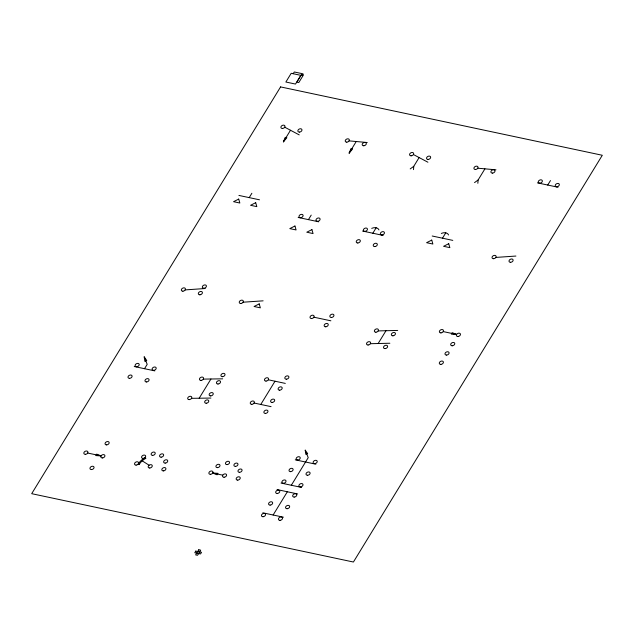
<?xml version="1.0" encoding="UTF-8"?>
<svg xmlns="http://www.w3.org/2000/svg" width="634" height="634" viewBox="0 0 634 634"><rect width="100%" height="100%" fill="white"/><g stroke="black" fill="none" stroke-linecap="round" stroke-linejoin="round"><path stroke-width="0.95" d="M413.495 169.635L413.772 166.306L419.122 157.557M477.838 183.305L478.115 179.977L484.931 168.834M283.39 141.873L285.252 137.348L286.861 137.689L283.39 141.873L290.499 130.255M349.128 153.143L350.99 148.61L352.599 148.95L349.128 153.143L356.237 141.517M293.225 73.71L294.295 71.975L303.036 73.829L301.974 75.573L291.196 73.306L285.863 82.024L295.515 84.068L300.841 75.351M144.52 368.703L147.191 364.344L144.195 356.871L144.861 361.34L146.739 360.508L144.195 356.871M249.202 197.618L251.872 193.259M199.179 398.231L210.94 379.005M308.441 219.633L311.215 215.1M260.788 404.46L275.013 381.216M372.832 233.225L376.168 227.772M273.127 515.006L287.345 491.762M291.331 485.256L308.219 457.653L305.223 450.18L307.633 453.595L305.865 454.38L305.223 450.18M442.5 238.194L445.773 232.837M378.149 343.517L385.979 330.726M547.721 185.049L550.463 180.571M410.198 168.929L413.772 166.306M474.541 182.6L478.115 179.977M495.883 257.42L515.918 256.049M185.176 289.897L205.21 288.525M243.084 302.204L263.118 300.833M378.205 330.908L397.692 330.441M370.375 343.707L389.855 343.24M203.3 379.108L222.661 378.831M191.531 398.334L210.9 398.057M456.607 334.435L451.337 334.134L452.232 332.684L456.607 334.435L443.229 331.59M101.068 455.886L95.797 455.584L96.685 454.134L101.068 455.886L87.69 453.041M212.715 473.043L217.985 473.336L217.097 474.795L212.715 473.043L222.756 475.175M477.759 168.208L495.97 169.809M349.072 140.867L367.252 142.523M537.426 182.861L558.015 187.236M432.206 236.007L452.795 240.381M238.907 195.43L259.496 199.805M362.537 231.038L383.126 235.412M298.146 217.446L318.736 221.821M313.893 317.198L330.877 320.804M268.317 379.79L285.308 383.404M134.226 366.515L154.815 370.89M254.099 403.034L271.083 406.648M295.254 459.824L315.843 464.199M281.036 483.068L301.625 487.443M277.05 489.575L297.639 493.949M262.833 512.819L283.422 517.193M197.776 551.406L199.67 551.81M196.643 553.252L198.537 553.656M413.416 154.537L427.91 162.217M284.729 127.196L299.224 134.876M142.198 460.847L149.101 465.229M441.319 233.423A6.166 4.351 -26.1 0 1 448.571 234.968M371.714 228.359A6.166 4.351 -26.1 0 1 378.958 229.904M280.585 86.913L31.7 493.68L353.415 562.025L602.3 155.267L280.585 86.913M301.538 74.495L296.87 82.127L298.804 82.539L303.472 74.907L301.538 74.495M195.779 551.097L194.781 552.737L200.534 553.957L201.533 552.325L195.779 551.097M198.775 549.765L195.644 554.893L197.539 555.297L200.669 550.169L198.775 549.765M238.709 199.084L233.558 201.683L239.842 203.023L238.709 199.084M255.692 202.69L250.549 205.289L256.825 206.629L255.692 202.69M294.945 226.013L289.793 228.612L296.078 229.944L294.945 226.013M311.928 229.619L306.777 232.218L313.061 233.558L311.928 229.619M259.203 303.9L254.052 306.499L260.352 307.839L259.203 303.9M431.738 240.096L426.587 242.695L432.871 244.027L431.738 240.096M448.721 243.702L443.578 246.301L449.855 247.64L448.721 243.702M139.274 464.413L138.172 464.175A14.233 10.049 -26.1 0 1 145.321 457.55L145.883 458.319A12.902 9.106 -26.1 0 0 139.274 464.413M224.064 477.228A2.164 1.53 -26.1 0 0 226.536 474.676A2.164 1.53 -26.1 0 0 223.073 474.763A2.164 1.53 -26.1 0 0 224.064 477.228M237.702 480.12A2.164 1.53 -26.1 0 0 240.175 477.576A2.164 1.53 -26.1 0 0 236.712 477.664A2.164 1.53 -26.1 0 0 237.702 480.12M239.525 472.33A2.164 1.53 -26.1 0 0 241.998 469.778A2.164 1.53 -26.1 0 0 238.542 469.865A2.164 1.53 -26.1 0 0 239.525 472.33M235.444 466.402A2.164 1.53 -26.1 0 0 237.916 463.858A2.164 1.53 -26.1 0 0 234.461 463.945A2.164 1.53 -26.1 0 0 235.444 466.402M227.012 464.611A2.164 1.53 -26.1 0 0 229.492 462.067A2.164 1.53 -26.1 0 0 226.029 462.154A2.164 1.53 -26.1 0 0 227.012 464.611M217.454 467.638A2.164 1.53 -26.1 0 0 219.927 465.087A2.164 1.53 -26.1 0 0 216.471 465.182A2.164 1.53 -26.1 0 0 217.454 467.638M210.425 474.327A2.164 1.53 -26.1 0 0 212.897 471.775A2.164 1.53 -26.1 0 0 209.434 471.87A2.164 1.53 -26.1 0 0 210.425 474.327M149.727 468.003A2.164 1.53 -26.1 0 0 152.2 465.451A2.164 1.53 -26.1 0 0 148.744 465.538A2.164 1.53 -26.1 0 0 149.727 468.003M163.366 470.896A2.164 1.53 -26.1 0 0 165.846 468.344A2.164 1.53 -26.1 0 0 162.383 468.439A2.164 1.53 -26.1 0 0 163.366 470.896M165.197 463.105A2.164 1.53 -26.1 0 0 167.669 460.553A2.164 1.53 -26.1 0 0 164.206 460.641A2.164 1.53 -26.1 0 0 165.197 463.105M161.115 457.177A2.164 1.53 -26.1 0 0 163.588 454.626A2.164 1.53 -26.1 0 0 160.125 454.721A2.164 1.53 -26.1 0 0 161.115 457.177M152.683 455.386A2.164 1.53 -26.1 0 0 155.156 452.834A2.164 1.53 -26.1 0 0 151.692 452.93A2.164 1.53 -26.1 0 0 152.683 455.386M143.125 458.414A2.164 1.53 -26.1 0 0 145.598 455.862A2.164 1.53 -26.1 0 0 142.135 455.949A2.164 1.53 -26.1 0 0 143.125 458.414M136.088 465.102A2.164 1.53 -26.1 0 0 138.561 462.551A2.164 1.53 -26.1 0 0 135.097 462.638A2.164 1.53 -26.1 0 0 136.088 465.102M102.375 457.938A2.164 1.53 -26.1 0 0 104.848 455.386A2.164 1.53 -26.1 0 0 101.385 455.474A2.164 1.53 -26.1 0 0 102.375 457.938M85.384 454.332A2.164 1.53 -26.1 0 0 87.857 451.78A2.164 1.53 -26.1 0 0 84.401 451.868A2.164 1.53 -26.1 0 0 85.384 454.332M106.615 444.886A2.164 1.53 -26.1 0 0 109.088 442.334A2.164 1.53 -26.1 0 0 105.624 442.421A2.164 1.53 -26.1 0 0 106.615 444.886M91.502 469.58A2.164 1.53 -26.1 0 0 93.975 467.028A2.164 1.53 -26.1 0 0 90.519 467.123A2.164 1.53 -26.1 0 0 91.502 469.58M440.931 332.882A2.164 1.53 -26.1 0 0 443.404 330.33A2.164 1.53 -26.1 0 0 439.941 330.417A2.164 1.53 -26.1 0 0 440.931 332.882M457.914 336.488A2.164 1.53 -26.1 0 0 460.387 333.936A2.164 1.53 -26.1 0 0 456.932 334.023A2.164 1.53 -26.1 0 0 457.914 336.488M452.224 345.784A2.164 1.53 -26.1 0 0 454.697 343.232A2.164 1.53 -26.1 0 0 451.242 343.327A2.164 1.53 -26.1 0 0 452.224 345.784M446.542 355.08A2.164 1.53 -26.1 0 0 449.015 352.536A2.164 1.53 -26.1 0 0 445.551 352.623A2.164 1.53 -26.1 0 0 446.542 355.08M440.852 364.384A2.164 1.53 -26.1 0 0 443.325 361.832A2.164 1.53 -26.1 0 0 439.861 361.919A2.164 1.53 -26.1 0 0 440.852 364.384M266.018 381.082A2.164 1.53 -26.1 0 0 268.499 378.53A2.164 1.53 -26.1 0 0 265.036 378.617A2.164 1.53 -26.1 0 0 266.018 381.082M286.37 379.195A2.164 1.53 -26.1 0 0 288.842 376.651A2.164 1.53 -26.1 0 0 285.379 376.739A2.164 1.53 -26.1 0 0 286.37 379.195M279.649 390.179A2.164 1.53 -26.1 0 0 282.122 387.628A2.164 1.53 -26.1 0 0 278.659 387.723A2.164 1.53 -26.1 0 0 279.649 390.179M251.801 404.326A2.164 1.53 -26.1 0 0 254.274 401.774A2.164 1.53 -26.1 0 0 250.81 401.861A2.164 1.53 -26.1 0 0 251.801 404.326M265.424 413.423A2.164 1.53 -26.1 0 0 267.897 410.872A2.164 1.53 -26.1 0 0 264.441 410.959A2.164 1.53 -26.1 0 0 265.424 413.423M272.144 402.439A2.164 1.53 -26.1 0 0 274.617 399.888A2.164 1.53 -26.1 0 0 271.162 399.983A2.164 1.53 -26.1 0 0 272.144 402.439M201.002 380.4A2.164 1.53 -26.1 0 0 203.474 377.848A2.164 1.53 -26.1 0 0 200.019 377.935A2.164 1.53 -26.1 0 0 201.002 380.4M217.985 384.006A2.164 1.53 -26.1 0 0 220.466 381.454A2.164 1.53 -26.1 0 0 217.002 381.549A2.164 1.53 -26.1 0 0 217.985 384.006M222.463 376.691A2.164 1.53 -26.1 0 0 224.935 374.139A2.164 1.53 -26.1 0 0 221.48 374.234A2.164 1.53 -26.1 0 0 222.463 376.691M189.241 399.626A2.164 1.53 -26.1 0 0 191.714 397.074A2.164 1.53 -26.1 0 0 188.25 397.161A2.164 1.53 -26.1 0 0 189.241 399.626M206.224 403.232A2.164 1.53 -26.1 0 0 208.697 400.68A2.164 1.53 -26.1 0 0 205.234 400.775A2.164 1.53 -26.1 0 0 206.224 403.232M210.702 395.917A2.164 1.53 -26.1 0 0 213.175 393.365A2.164 1.53 -26.1 0 0 209.711 393.46A2.164 1.53 -26.1 0 0 210.702 395.917M136.659 366.729A2.164 1.53 -26.1 0 0 139.131 364.178A2.164 1.53 -26.1 0 0 135.676 364.265A2.164 1.53 -26.1 0 0 136.659 366.729M153.65 370.335A2.164 1.53 -26.1 0 0 156.123 367.783A2.164 1.53 -26.1 0 0 152.659 367.878A2.164 1.53 -26.1 0 0 153.65 370.335M129.55 378.347A2.164 1.53 -26.1 0 0 132.023 375.803A2.164 1.53 -26.1 0 0 128.559 375.891A2.164 1.53 -26.1 0 0 129.55 378.347M146.533 381.961A2.164 1.53 -26.1 0 0 149.006 379.409A2.164 1.53 -26.1 0 0 145.551 379.497A2.164 1.53 -26.1 0 0 146.533 381.961M297.687 460.038A2.164 1.53 -26.1 0 0 300.159 457.486A2.164 1.53 -26.1 0 0 296.704 457.574A2.164 1.53 -26.1 0 0 297.687 460.038M314.678 463.644A2.164 1.53 -26.1 0 0 317.151 461.092A2.164 1.53 -26.1 0 0 313.687 461.187A2.164 1.53 -26.1 0 0 314.678 463.644M290.578 471.656A2.164 1.53 -26.1 0 0 293.051 469.112A2.164 1.53 -26.1 0 0 289.587 469.2A2.164 1.53 -26.1 0 0 290.578 471.656M307.561 475.27A2.164 1.53 -26.1 0 0 310.034 472.718A2.164 1.53 -26.1 0 0 306.579 472.805A2.164 1.53 -26.1 0 0 307.561 475.27M283.469 483.282A2.164 1.53 -26.1 0 0 285.942 480.731A2.164 1.53 -26.1 0 0 282.479 480.818A2.164 1.53 -26.1 0 0 283.469 483.282M300.453 486.888A2.164 1.53 -26.1 0 0 302.925 484.336A2.164 1.53 -26.1 0 0 299.47 484.431A2.164 1.53 -26.1 0 0 300.453 486.888M294.216 497.08A2.164 1.53 -26.1 0 0 296.688 494.528A2.164 1.53 -26.1 0 0 293.233 494.615A2.164 1.53 -26.1 0 0 294.216 497.08M277.232 493.474A2.164 1.53 -26.1 0 0 279.705 490.922A2.164 1.53 -26.1 0 0 276.242 491.009A2.164 1.53 -26.1 0 0 277.232 493.474M287.107 508.706A2.164 1.53 -26.1 0 0 289.579 506.154A2.164 1.53 -26.1 0 0 286.116 506.241A2.164 1.53 -26.1 0 0 287.107 508.706M270.124 505.092A2.164 1.53 -26.1 0 0 272.596 502.54A2.164 1.53 -26.1 0 0 269.133 502.635A2.164 1.53 -26.1 0 0 270.124 505.092M279.998 520.324A2.164 1.53 -26.1 0 0 282.471 517.772A2.164 1.53 -26.1 0 0 279.008 517.859A2.164 1.53 -26.1 0 0 279.998 520.324M263.007 516.718A2.164 1.53 -26.1 0 0 265.48 514.166A2.164 1.53 -26.1 0 0 262.024 514.253A2.164 1.53 -26.1 0 0 263.007 516.718M375.907 332.2A2.164 1.53 -26.1 0 0 378.379 329.648A2.164 1.53 -26.1 0 0 374.924 329.735A2.164 1.53 -26.1 0 0 375.907 332.2M392.898 335.806A2.164 1.53 -26.1 0 0 395.37 333.254A2.164 1.53 -26.1 0 0 391.907 333.349A2.164 1.53 -26.1 0 0 392.898 335.806M368.077 344.999A2.164 1.53 -26.1 0 0 370.549 342.447A2.164 1.53 -26.1 0 0 367.094 342.534A2.164 1.53 -26.1 0 0 368.077 344.999M385.068 348.605A2.164 1.53 -26.1 0 0 387.54 346.053A2.164 1.53 -26.1 0 0 384.077 346.14A2.164 1.53 -26.1 0 0 385.068 348.605M311.563 318.53A2.164 1.53 -26.1 0 0 314.044 315.978A2.164 1.53 -26.1 0 0 310.581 316.065A2.164 1.53 -26.1 0 0 311.563 318.53M331.4 317.491A2.164 1.53 -26.1 0 0 333.872 314.939A2.164 1.53 -26.1 0 0 330.409 315.027A2.164 1.53 -26.1 0 0 331.4 317.491M325.71 326.787A2.164 1.53 -26.1 0 0 328.182 324.236A2.164 1.53 -26.1 0 0 324.719 324.323A2.164 1.53 -26.1 0 0 325.71 326.787M240.793 303.488A2.164 1.53 -26.1 0 0 243.266 300.936A2.164 1.53 -26.1 0 0 239.803 301.031A2.164 1.53 -26.1 0 0 240.793 303.488M182.877 291.188A2.164 1.53 -26.1 0 0 185.358 288.636A2.164 1.53 -26.1 0 0 181.895 288.724A2.164 1.53 -26.1 0 0 182.877 291.188M199.868 294.794A2.164 1.53 -26.1 0 0 202.341 292.242A2.164 1.53 -26.1 0 0 198.878 292.337A2.164 1.53 -26.1 0 0 199.868 294.794M203.871 288.248A2.164 1.53 -26.1 0 0 206.343 285.696A2.164 1.53 -26.1 0 0 202.888 285.791A2.164 1.53 -26.1 0 0 203.871 288.248M493.585 258.704A2.164 1.53 -26.1 0 0 496.057 256.152A2.164 1.53 -26.1 0 0 492.594 256.247A2.164 1.53 -26.1 0 0 493.585 258.704M510.568 262.317A2.164 1.53 -26.1 0 0 513.049 259.766A2.164 1.53 -26.1 0 0 509.585 259.853A2.164 1.53 -26.1 0 0 510.568 262.317M364.899 231.362A2.164 1.53 -26.1 0 0 367.371 228.811A2.164 1.53 -26.1 0 0 363.916 228.906A2.164 1.53 -26.1 0 0 364.899 231.362M381.89 234.976A2.164 1.53 -26.1 0 0 384.363 232.424A2.164 1.53 -26.1 0 0 380.899 232.512A2.164 1.53 -26.1 0 0 381.89 234.976M357.79 242.988A2.164 1.53 -26.1 0 0 360.263 240.437A2.164 1.53 -26.1 0 0 356.799 240.524A2.164 1.53 -26.1 0 0 357.79 242.988M374.773 246.594A2.164 1.53 -26.1 0 0 377.246 244.042A2.164 1.53 -26.1 0 0 373.791 244.138A2.164 1.53 -26.1 0 0 374.773 246.594M300.556 217.692A2.164 1.53 -26.1 0 0 303.028 215.14A2.164 1.53 -26.1 0 0 299.573 215.235A2.164 1.53 -26.1 0 0 300.556 217.692M317.547 221.306A2.164 1.53 -26.1 0 0 320.019 218.754A2.164 1.53 -26.1 0 0 316.556 218.841A2.164 1.53 -26.1 0 0 317.547 221.306M539.803 183.163A2.164 1.53 -26.1 0 0 542.284 180.611A2.164 1.53 -26.1 0 0 538.821 180.698A2.164 1.53 -26.1 0 0 539.803 183.163M556.795 186.768A2.164 1.53 -26.1 0 0 559.267 184.225A2.164 1.53 -26.1 0 0 555.804 184.312A2.164 1.53 -26.1 0 0 556.795 186.768M492.452 173.106A2.164 1.53 -26.1 0 0 494.924 170.554A2.164 1.53 -26.1 0 0 491.461 170.641A2.164 1.53 -26.1 0 0 492.452 173.106M475.46 169.492A2.164 1.53 -26.1 0 0 477.941 166.94A2.164 1.53 -26.1 0 0 474.478 167.035A2.164 1.53 -26.1 0 0 475.46 169.492M428.109 159.435A2.164 1.53 -26.1 0 0 430.581 156.883A2.164 1.53 -26.1 0 0 427.118 156.97A2.164 1.53 -26.1 0 0 428.109 159.435M411.117 155.821A2.164 1.53 -26.1 0 0 413.598 153.269A2.164 1.53 -26.1 0 0 410.135 153.365A2.164 1.53 -26.1 0 0 411.117 155.821M363.765 145.765A2.164 1.53 -26.1 0 0 366.238 143.213A2.164 1.53 -26.1 0 0 362.775 143.3A2.164 1.53 -26.1 0 0 363.765 145.765M346.774 142.151A2.164 1.53 -26.1 0 0 349.255 139.599A2.164 1.53 -26.1 0 0 345.792 139.694A2.164 1.53 -26.1 0 0 346.774 142.151M299.422 132.094A2.164 1.53 -26.1 0 0 301.895 129.542A2.164 1.53 -26.1 0 0 298.432 129.629A2.164 1.53 -26.1 0 0 299.422 132.094M282.439 128.48A2.164 1.53 -26.1 0 0 284.912 125.928A2.164 1.53 -26.1 0 0 281.448 126.023A2.164 1.53 -26.1 0 0 282.439 128.48"/></g></svg>
